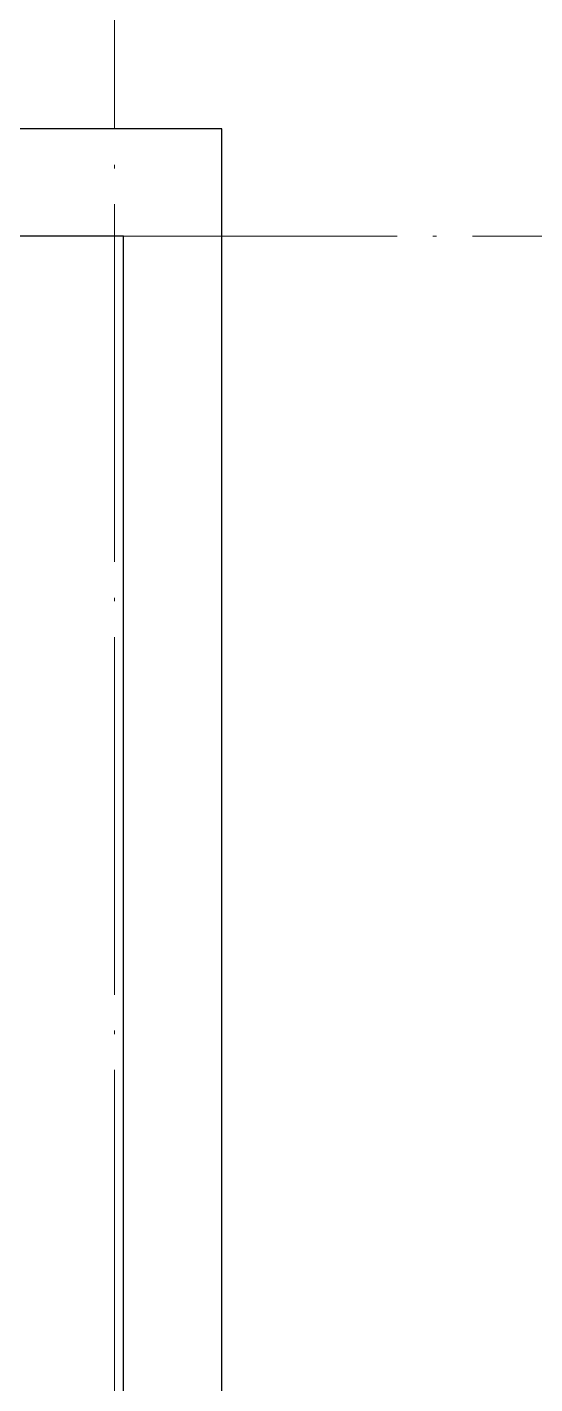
# Model space of a CAD drawing. Header units: inches. Extents: x -50945 to 250244, y -404780 to 18493.
# Drawn here: x 47133 to 47700, y -321694 to -320176 of the extents above; entities that cross this region are included whole.
import ezdxf

# ---------------------------------------------------------------- set-up
doc = ezdxf.new("R2010")
doc.units = ezdxf.units.IN
doc.header["$MEASUREMENT"] = 0
doc.linetypes.add('DOTE', pattern=[2.42, 2, -0.2, 0.02, -0.2])
for name, color, linetype in [('D-ARCHI', 250, 'Continuous'), ('IBS-003-建筑窗框', 3, 'Continuous'), ('IBS-63-原建筑窗', 63, 'Continuous')]:
    doc.layers.add(name, color=color, linetype=linetype)

msp = doc.modelspace()

# ---------------------------------------------------------------- linework, layer by layer
at = {"layer": 'D-ARCHI', "color": 251, "linetype": 'DOTE', "lineweight": 5, "ltscale": 200}
for p, q in [((47230.5, -325130.4), (47230.5, -317590.16)), ((52870.5, -320410.16), (32543.24, -320410.16))]:
    msp.add_line(p, q, dxfattribs=at)
at = {"layer": 'IBS-003-建筑窗框', "color": 251, "ltscale": 10}
for p, q in [((47350.5, -320290.16), (41810.5, -320290.16)), ((47350.5, -321790.4), (47350.5, -320290.16))]:
    msp.add_line(p, q, dxfattribs=at)
at = {"layer": 'IBS-63-原建筑窗'}
for p, q in [((47240.5, -320410.16), (41930.5, -320410.16)), ((47240.5, -321790.4), (47240.5, -320410.16))]:
    msp.add_line(p, q, dxfattribs=at)

doc.saveas('drawing.dxf')
